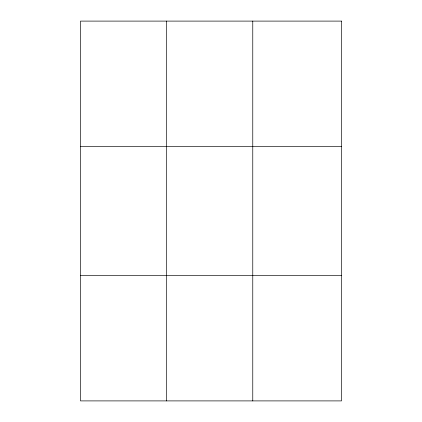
<?xml version="1.0" encoding="UTF-8"?>
<svg xmlns="http://www.w3.org/2000/svg" width="422" height="422" viewBox="0 0 422 422"><rect width="100%" height="100%" fill="white"/><g stroke="black" fill="none" stroke-linecap="round" stroke-linejoin="round"><path stroke-width="0.63" d="M166.627 21.1L166.627 400.9M252.767 21.1L252.767 400.9M80.481 146.434L341.519 146.434M80.481 275.566L341.519 275.566M341.519 21.1L341.519 400.9L80.481 400.9L80.481 21.1L341.519 21.1"/></g></svg>
